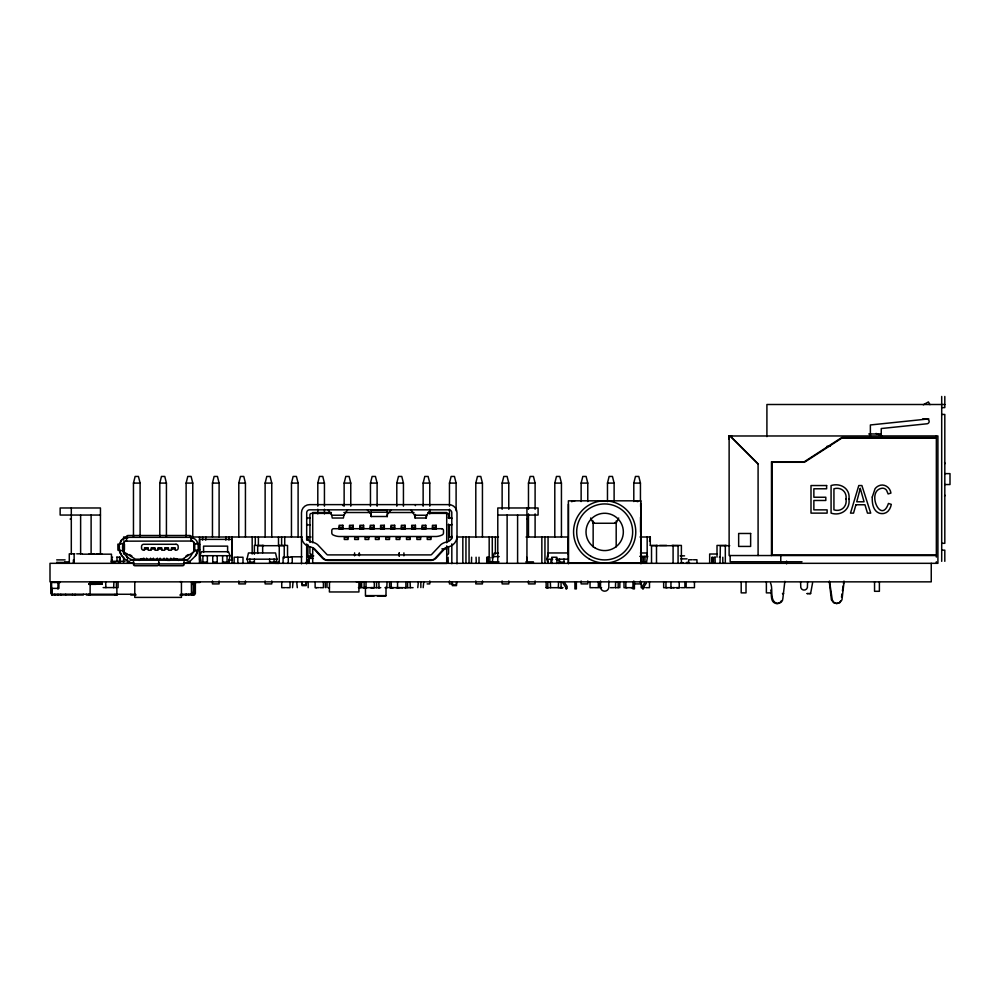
<?xml version="1.0" encoding="UTF-8"?>
<svg xmlns="http://www.w3.org/2000/svg" width="1000" height="1000" viewBox="0 0 1000 1000"><rect width="100%" height="100%" fill="white"/><g stroke="black" fill="none" stroke-linecap="round" stroke-linejoin="round"><path stroke-width="1.5" d="M568.387 504.25L568.387 563.038L640.962 563.025L640.962 504.25M194.237 543.975L194.112 543.05A2.675 2.675 0 0 0 192.225 541.163L191.325 541.038L191.325 536.675A1.55 1.175 0 0 0 189.775 535.5L128.088 535.5A1.55 1.175 0 0 0 126.525 536.675L126.525 541.038M687.987 563.375L687.987 562.5L686.575 562.487M190.062 563.375L190.087 562.1M399.25 555.825L399.225 552.888L399.162 556.1M451.825 536.25L451.775 537A5.463 5.463 0 0 1 448.137 541.55L445.438 542.312A13.3 13.3 0 0 0 440.925 544.587L431.575 554.513A1.45 1.45 0 0 1 430.688 554.9L327.8 554.9A1.45 1.45 0 0 1 326.912 554.513L317.562 544.587A13.3 13.3 0 0 0 313.062 542.312L310.363 541.55A5.463 5.463 0 0 1 306.712 537L306.675 536.25M347.55 509.812L343.925 515.225L343.387 518.025L332.25 518.025L331.725 515.225L328.1 509.812M430.4 509.812L426.775 515.225L426.238 518.025L415.1 518.025L414.562 515.225L410.95 509.812M306.537 581.725L306.15 585.612L302.013 585.612L301.613 581.725M456.875 581.725L456.488 585.612L452.337 585.612L451.95 581.725M784.85 581.312L782.862 598.513C782.925 602.25 778.812 604.388 775.487 603.362C769.95 601.613 771.975 594.237 770.775 590.05M844.125 581.312L841.975 599.812L839.625 602.863L836.275 603.538M194.438 551.163L194.5 543.7L194.575 550.55L199.688 550.075L199.638 544.163A1.55 1.175 -90 0 0 198.812 543.7L194.45 543.7M123.625 543.975L123.737 543.05A2.675 2.675 0 0 1 125.638 541.163L191.488 541.038M193.75 593.862A1.55 1.55 0 0 1 192.25 595.013L193.75 593.862L193.8 583.3A1.55 1.55 0 0 0 193.35 582.2L192.25 581.737M649.55 541.388L650.138 537M398.787 554.913L399.162 553.237M841.513 597.1L841.988 593.9M842.438 590.825L843.175 585.825M843.475 583.85L843.85 581.312M646.45 562.837L647.537 556.362L646.45 552.987L640.413 552.987M809.25 593.587L810.6 593.587L812.575 582.888M228.512 563.325L230.012 555.7L228.512 551.712L201.45 551.712L199.95 555.7L201.45 563.325M307.938 562.275L309.188 558.775M307.587 562.288L308.2 559.412M306.325 581.95L305.637 585L302.525 585L301.837 581.95M456.662 581.95L455.962 585L452.863 585L452.163 581.95M248.463 563.325L246.962 559.188L248.463 552.962L275.525 552.962L277.025 559.188L275.525 563.325M548.237 563.325L546.725 559.188L548.237 552.962L567.775 552.962M133.463 537L133.463 483.088L135.125 476.45L138.438 476.45L140.1 483.088L140.1 537M159.8 537L159.8 483.088L161.45 476.45L164.775 476.45L166.425 483.088L166.425 537M186.125 537L186.125 483.088L187.787 476.45L191.1 476.45L192.763 483.088L192.763 537M212.463 537L212.463 483.088L214.125 476.45L217.438 476.45L219.1 483.088L219.1 537M238.8 537L238.8 483.088L240.45 476.45L243.775 476.45L245.438 483.088L245.438 537M265.125 537L265.125 483.088L266.788 476.45L270.113 476.45L271.762 483.088L271.762 537M291.462 537L291.462 483.088L293.125 476.45L296.438 476.45L298.1 483.088L298.1 537M317.8 506.188L317.8 483.088L319.462 476.45L322.775 476.45L324.438 483.088L324.438 506.188M344.137 506.188L344.137 483.088L345.788 476.45L349.113 476.45L350.763 483.088L350.763 506.188M370.462 506.188L370.462 483.088L372.125 476.45L375.438 476.45L377.1 483.088L377.1 506.188M396.8 506.188L396.8 483.088L398.462 476.45L401.775 476.45L403.438 483.088L403.438 506.188M423.137 506.188L423.137 483.088L424.787 476.45L428.113 476.45L429.775 483.088L429.775 506.188M449.462 506.188L449.462 483.088L451.125 476.45L454.45 476.45L456.1 483.088L456.1 510.812M475.8 537L475.8 483.088L477.463 476.45L480.775 476.45L482.438 483.088L482.438 537M502.137 509.263L502.137 483.088L503.8 476.45L507.113 476.45L508.775 483.088L508.775 509.263M528.475 509.263L528.475 483.088L530.125 476.45L533.45 476.45L535.1 483.088L535.1 509.263M554.8 537L554.8 483.088L556.462 476.45L559.775 476.45L561.438 483.088L561.438 537M581.138 501.562L581.138 483.088L582.8 476.45L586.112 476.45L587.775 483.088L587.775 501.562M607.475 501.562L607.475 483.088L609.125 476.45L612.45 476.45L614.113 483.088L614.113 501.562M633.8 501.562L633.8 483.088L635.462 476.45L638.787 476.45L640.438 483.088L640.438 501.562M306.875 524.125L306.675 524.9L310.138 524.9M451.613 518.75L451.825 517.975L448.35 517.975M308.2 559.475L309.175 558.362L309.25 563.35M387.275 515.788L387.512 514.15L391.2 509.812M307.438 562.925L307.938 562.212M491.95 557.975L493.562 556.587M192.25 594.288C194.562 593.125 194.562 583.612 192.25 582.463M308.913 559.4L307.975 562.987L305.812 563.375M590.638 518.013L593.288 523.263L616.062 523.263L618.713 518.013M415.188 518.025L415.387 514.487M646.462 582.925L642.625 588.8L643.388 588.888L642.237 587.975L642.237 586.4L644.613 582.925M166.012 560L167.537 559.075M121.75 539.775L119.9 544.25A6.325 6.325 0 0 1 126.225 537.925L127.85 537.925M195.387 556L197.65 550.538A7.738 7.738 0 0 1 195.387 556L190.438 560.85L184.462 563.325M780.35 602.062L781.15 601.025M839.825 602.062L840.625 601.025M444.637 548.888L436.175 558.038A7.662 7.662 0 0 1 430.613 560.438L327.887 560.438A7.662 7.662 0 0 1 322.312 558.025L313.9 548.938L312.712 548.812M139.15 560.487L141.512 558.587M492.775 557.487L493.6 557.137M593.288 523.263L594.288 522.487M185.975 556L188.287 554.55M923.325 404.8L928.425 401.925L929.95 404.637M571.5 501.65L574.712 500.825M779.3 602.863L776.787 603.538M837.575 603.362L838.787 602.863M307.238 562.487L305.812 562.5L307.45 562.413M127.537 563.288L127.35 558.737M471.438 563.288L471.625 557.212M715.225 563.325L715.037 557.25M126.425 541.038L125.4 541.175A3.188 3.188 0 0 0 123.15 543.425C120.612 551.013 126.137 558.625 133.5 560.212L133.5 564.575A1.55 1.175 0 0 0 135.062 565.75L157.175 565.75A1.55 1.175 0 0 0 158.725 564.575M180.725 594.288L194.387 594.038L194.812 583.1A2.212 2.212 0 0 1 196.275 581.825L199.887 581.75L199.887 582.463L196.65 582.475A1.487 1.487 0 0 0 195.362 583.95L195.362 593.45L194.587 594.8L179.838 595.013M573.575 500.962L574.612 500.825M105.925 587.663L105.638 581.85M308.175 587.688L308.175 581.85M328.462 587.688L329.113 587.663M360.325 587.663L359.988 581.85M365.55 587.688L364.137 587.688L364.137 581.85M379.075 587.663L378.787 581.85M380.487 587.663L380.788 587.663M405.688 587.688L408.638 587.688M410.363 587.663L410.075 581.85M550.588 587.663L550.3 581.85M594.575 587.688L598.325 587.688L598.325 581.85M397.325 587.663L396.1 587.663M234.85 563.288L234.125 563.325L234.125 557.212L236.325 557.212M238.55 563.325L237.825 563.362L237.825 557.25M283.812 563.288L283.087 563.325L283.087 557.212L285.287 557.212M309.662 563.288L308.938 563.325L308.938 557.212L309.662 557.212M552.463 563.325L551.737 563.362L551.737 557.25L553.938 557.25M390.85 587.688L391.875 587.663M363.387 587.688L364.55 587.663M371.163 587.688L373.263 587.688M384.938 587.688L388.2 587.663M390.487 587.688L391.65 587.663M392.125 587.688L393.288 587.663L392.075 587.663M404.787 587.688L405.95 587.663L405.863 581.85M610.462 587.688L613.975 587.663M627 587.663L625.837 587.688L625.837 581.85M667.125 587.663L665.962 587.688L665.962 581.85M676.612 587.688L677.763 587.688M689.812 563.312L688.65 563.325L688.65 559.763L692.175 559.763M559.812 587.688L560.662 587.688M731.475 435.962L729.125 435.975L729.15 439.012L729.125 435.975L731.587 435.938L729.125 435.988L729.125 555.538L936.35 555.538M167.438 560.375L169.95 560.35M806.912 593.587L808.263 593.587M810.6 593.587L807.412 593.587M560.3 587.688L562.737 587.688L546.15 587.688L546.15 581.85M944.812 404.5L766.912 404.5L766.912 436.65M941.7 407.6L944.812 407.6L944.812 396.463M941.7 414.45L944.812 414.45L944.812 543.312L941.7 543.312M922.663 418.963L928.875 418.963M868.75 433.963L881.087 433.963M729.125 435.988L937.913 435.938L937.913 563.325L184.05 563.325M936.35 437.5L841.8 437.5L804.3 461.75L771.488 461.75L771.488 555.538M936.35 438.013L841.95 438.013L804.45 462.275L772 462.275L772 555.013L936.35 555.013M827.013 446.312L830.138 446.312M944.812 473.625L950 473.625L950 484.538L944.812 484.538M133.463 483.088L140.1 483.088M159.8 483.088L166.425 483.088M186.125 483.088L192.763 483.088M212.463 483.088L219.1 483.088M238.8 483.088L245.438 483.088M265.125 483.088L271.762 483.088M291.462 483.088L298.1 483.088M317.8 483.088L324.438 483.088M344.137 483.088L350.763 483.088M370.462 483.088L377.1 483.088M396.8 483.088L403.438 483.088M423.137 483.088L429.775 483.088M449.462 483.088L456.1 483.088M475.8 483.088L482.438 483.088M502.137 483.088L508.775 483.088M528.475 483.088L535.1 483.088M554.8 483.088L561.438 483.088M581.138 483.088L587.775 483.088M607.475 483.088L614.113 483.088M633.8 483.088L640.438 483.088M371.225 512.2L387.275 512.2M331.4 512.525L312.712 512.525L312.712 542.762M343.875 512.525L370.363 512.525M387.5 512.525L413.988 512.525M428.013 512.525L446.712 512.525L446.712 542.825M331.062 513.375L311.488 513.375A1.55 1.55 0 0 0 309.925 514.938L309.925 542.463M428.938 513.375L447.013 513.375A1.55 1.55 0 0 1 448.562 514.938L448.562 517.987M100.45 515.05L60.15 515.05L60.15 507.975L100.45 507.975L100.45 553.987M497.788 515.05L538.088 515.05L538.088 507.975L497.788 507.975L497.788 563.325M331.725 515.225L343.925 515.225M414.562 515.225L426.775 515.225M371.225 516.5L387.275 516.5M310.138 517.975L306.675 517.975L306.875 518.75M70.1 519.05L71.3 519.05M526.938 519.05L528.138 519.05M448.35 524.9L451.825 524.9L451.613 524.125M339.125 527.2L342.863 527.2M349.5 527.2L353.225 527.2M359.862 527.2L363.6 527.2M370.225 527.2L373.963 527.2M380.6 527.2L384.325 527.2M390.962 527.2L394.7 527.2M401.337 527.2L405.062 527.2M411.7 527.2L415.438 527.2M422.075 527.2L425.8 527.2M432.438 527.2L436.175 527.2M126.725 537L123.612 537L123.612 540.087M190.113 537L301.962 537M307.787 537L311.062 537M448.913 537L452.125 537M456.65 537L498.488 537M526.038 537L568.175 537L568.175 554.038M640 537L650.288 537L650.288 544.738M123.112 543.7L117.863 544.163L117.925 550.075A1.55 1.175 -90 0 0 118.75 550.538L123.05 550.538M263.837 545.425L254.363 545.425L254.363 554.237M278.075 545.425L287.538 545.425L287.538 557.163M650.05 545.425L657.675 545.425M659.6 545.425L666.637 545.425M671.912 545.425L681.388 545.425L681.388 563.125M726.488 545.425L717.013 545.425L717.013 557.163M729.7 545.7L720.337 545.7L720.037 563.325M441.887 548.888L446.712 548.888M144.512 549.062L148.25 549.062M151.25 549.062L154.987 549.062M158 549.062L161.725 549.062M164.737 549.062L168.463 549.062M171.475 549.062L175.2 549.062M941.7 550.163L944.812 550.163L944.812 561.337M498.45 553.212L494.075 553.212L493.438 556.587L499.188 556.587M74.775 553.825L69.287 553.825L69.287 562.95M76.75 553.825L82.25 553.825M89 554.012L94.5 554.012M96.463 554.012L101.962 554.012M715.163 554.012L709.663 554.012L709.663 563.138M716.137 554.012L717.125 554.012M82.438 554.175L111.463 554.175L111.463 563.325M199.95 555.7L230.012 555.7M313.725 555.85L309.25 555.85L308.837 558.413L312.987 558.413M680.075 555.85L684.55 555.85M639.763 556.362L647.537 556.362M291.175 556.8L302.025 556.8M306.675 556.8L309.762 556.8M112.6 557.212L111.812 557.212L111.812 561.8M116.625 557.212L120.013 557.212L120.013 561.775M126.912 557.25L127.725 557.212M237.113 557.212L240.012 557.25M240.8 557.25L243 557.25L243 563.362L242.275 563.325M286.075 557.212L289.262 557.212M290.05 557.212L292.238 557.212L292.238 563.325L291.512 563.288M448.062 557.212L448.25 563.288M476.075 557.212L476.262 563.288M489.7 557.25L486.737 557.25L486.737 563.362M554.725 557.25L556.925 557.25L556.925 563.362L556.2 563.325M714.587 557.212L715.413 557.25M719.412 557.212L720.225 557.25M492.925 557.525L492.337 561.9M680.888 558.862L687.062 558.862M246.962 559.188L277.025 559.188M546.725 559.188L552.75 559.188M555.75 559.188L567.775 559.188M552.112 559.763L550.95 559.763L550.95 563.325M556.912 559.763L559.25 559.763L559.25 563.325L558.088 563.312M693.438 559.763L696.95 559.763L696.95 563.325M56.7 559.888L65.088 559.888M74.138 560L73.388 560L73.388 563.325M111.463 560L112.225 560L112.225 563.325M228.775 560.037L231.85 560.037L231.85 539.388L199.562 539.388L199.562 560.037M111.075 561.287L125.025 561.287M69.375 561.875L64.85 561.875L64.8 563.325M499 561.85L490.112 561.85L490.112 563.325M525.837 561.875L533.387 561.875L533.387 563.325M641.775 561.8L645 561.8M802.013 561.775L730.163 561.775L730.163 555.538M202.9 562.1L207.362 562.1M212.75 562.1L217.213 562.1M222.6 562.1L227.062 562.1M249.913 562.1L254.375 562.1M269.613 562.1L274.062 562.1M559.538 562.1L563.987 562.1M64.8 562.438L56.7 562.438L56.7 563.325M686.488 562.65L689.013 562.65M134.15 563.325L50 563.325L50 581.85L931.25 581.85L931.25 563.325M90.15 581.737L101.6 581.737M180.1 581.65L181.438 581.65L181.438 597.4L134.775 597.4L134.775 581.85M356.413 581.962L358.925 581.962M50.738 581.75L50.738 582.475L60.225 582.475M89.75 582.475L102.088 582.475M89.488 583.825L98.975 583.825M88.863 583.925L102.225 583.925M427.113 583.913L429.775 583.913L429.775 580.962M452.125 583.913L449.462 583.913L449.462 580.962M88.863 584.237L102.225 584.237M88.812 584.338L96.037 584.338L95.638 583.825M103.15 587.587L116.412 587.587L116.412 581.938M285.312 587.663L281.737 587.688L281.737 581.85M286.525 587.663L290.038 587.688L290.038 581.85M297.288 587.663L296.7 581.85M315.887 587.663L318.637 587.663M319.9 587.663L323.413 587.688L323.413 581.85M328.75 587.663L329.412 587.663M358.413 587.663L360.812 587.688M362.025 587.663L366.9 587.663M370.8 587.663L375.325 587.663M375.938 587.663L379.375 587.663M379.913 587.663L378.3 587.663M389.725 587.663L401.962 587.663M402.35 587.663L405.863 587.688M409.075 587.663L413.075 587.688M417.775 587.663L418.363 581.85M423.175 587.663L423.762 581.85M593.55 587.663L590.037 587.688L590.037 581.85M601.587 587.663L599.25 587.688L599.25 581.85M615.1 587.663L618.75 587.688M644.712 587.663L641.2 587.688L641.2 581.85M645.975 587.663L649.5 587.688L649.5 581.85M674.463 587.663L663.662 587.688L663.662 581.85M675.725 587.663L680.125 587.663M681.388 587.663L684.9 587.688L684.9 581.85M690.113 587.663L686.15 587.688L686.15 581.85M690.938 587.663L694.45 587.688L694.45 581.85M771.213 592.875L766.375 592.875L766.375 581.987M51.513 582.513L51.925 594.175L135.562 594.288M136.025 595.013L130.825 595.013L130.825 594.288M365.688 595.612L385.775 595.612M374.175 595.85L365.45 595.938L365.45 587.087M377.287 595.85L386.012 595.938L386.012 587.087M546.15 587.688L548.225 587.688M686.525 563.312L687.987 563.312M275.038 562.038L278.8 562.1L278.775 563.375L274.938 563.3M678.075 587.663L679.237 587.688L679.237 581.85M670.8 587.663L671.963 587.688L670.95 587.688L670.95 581.85M673.088 587.663L674.25 587.688M631.15 587.663L632.3 587.688M397.625 587.663L398.775 587.688L397.562 587.688L397.562 581.85M399.263 587.663L400.425 587.688M373.15 587.663L374.312 587.688L374.312 581.85M371.688 587.688L366.025 587.688L366.025 581.85M401.538 587.688L402.575 587.688M287.55 563.288L288.275 563.325L288.275 557.212M615.4 587.663L615.688 581.85M558.3 587.663L558.587 581.85M386.788 587.663L387.075 581.85M316.475 587.688L315.125 587.688L315.125 581.85M292.55 587.688L293.025 581.85M113.637 587.663L113.925 581.85M635.662 500.938L634.738 500.825L637.85 501.65M837.113 603.538L833.75 602.863L831.413 599.812L829.25 581.312M192.963 538.138L191.337 537.925A6.325 6.325 0 0 1 197.65 544.25L197.438 542.612M52.337 595.013L50.788 593.45L50.788 582.513M133.088 563.325C127.062 561.962 120.688 556.938 119.9 550.538A7.738 7.738 0 0 0 122.163 556M876.012 433.438L881.838 435.637M835.8 603.362L833.55 602.062L832.25 599.812L829.538 581.312M776.525 603.362C769.15 600.075 773.425 588.938 770.5 583.025M129.575 554.55L131.875 556M615.062 522.487L616.062 523.263M184.338 559.325L185 560M176.325 558.587L178.7 560.487M758.088 463.913L730.163 435.988L758.088 463.913L758.088 555.538M367.287 509.812L370.975 514.15L371.225 515.788M564.738 582.925L567.112 586.4L567.112 587.975L565.95 588.888L566.712 588.8L562.888 582.925M426.075 517.9L425.962 516.712M120.162 552.537L120.938 554.4M359.7 554.913L359.275 552.888L359.237 555.825M640.75 505.438L640.962 507.038M194.55 544.45L194.412 543.425A3.188 3.188 0 0 0 192.162 541.175M123.625 549.775L124.388 552.3L135.425 559.175L182.438 559.175L193.663 552.05L194.237 543.513M123.012 550.325L123.188 551.725M487.987 562.025L487.987 563.1M640.65 503.625L640.65 506.737M941.7 396.463L941.7 561.337M936.35 435.938L936.35 557.087M936.35 561.775L936.35 563.325M881.25 436.225L881.25 428.537L927.062 423.775A2.338 2.338 0 0 0 929.15 421.213A2.338 2.338 0 0 0 926.575 419.125L870.375 424.963L870.375 436.938M879.388 581.962L879.388 591.3L874.55 591.3L874.55 581.962M807.6 582.013L807.387 587.575A3.413 3.413 0 0 1 800.8 587.575L800.588 582.013M786.612 561.1L786.612 563.85M780.775 555.538L780.775 561.775M746.025 581.987L746.025 592.875L741.188 592.875L741.188 581.987M725.312 545.425L725.312 563.125M722.812 557.25L722.812 563.362M713.487 557.337L713.487 563.25M712.45 557.25L712.45 563.362M712 557.212L712 563.325M682.987 563.325L682.987 562.65L681.112 562.65L681.112 563.325M678.075 562.8L678.075 545.7L651.525 545.7L651.525 562.8M673.088 545.425L673.088 563.125M656.5 545.425L656.5 563.125M647.175 537L647.175 557.137M645 556.362L645 562.875L641.775 562.875L641.775 556.362M643.388 556.95L643.388 561.438M640.962 563.763L640.962 500.825L568.387 500.825L568.387 563.763M640.55 517.225L640.55 532.15M640.438 580.962L640.438 583.913L633.8 583.913L633.8 580.962M634.425 581.75L634.425 588.888L632.975 588.888L632.975 581.688M634.125 581.85L634.125 587.688L624.012 587.688L624.012 581.85M619.837 581.85L619.837 587.688M618.175 581.938L618.175 587.587M616.188 521L616.188 546.888M608.825 580.925L608.825 587.025A4.15 4.15 0 0 1 604.675 591.175A4.15 4.15 0 0 1 600.525 587.025L600.525 581M593.15 521L593.15 546.888M587.775 580.962L587.775 583.913L581.138 583.913L581.138 580.962M576.362 581.75L576.362 588.888L574.913 588.888L574.913 581.75M563.987 559.075L563.987 563.375M561.075 581.938L561.075 587.587M559.538 559.075L559.538 563.375M548.062 537L548.062 557.137M548.062 560.225L548.062 563.325M547.812 581.938L547.812 587.587M544.95 537L544.95 563.325M541.85 537L541.85 563.325M535.1 513.888L535.1 537M535.1 580.962L535.1 583.913L528.475 583.913L528.475 580.962M528.475 513.888L528.475 537M526.938 507.975L526.938 563.325M526.763 557.25L526.763 561.825M517.6 515.05L517.6 563.325M508.775 580.962L508.775 583.913L502.137 583.913L502.137 580.962M507.125 515.05L507.125 563.325M495.4 537L495.4 554.038M492.287 537L492.287 557.137M489.85 557.612L489.85 563.25M489.175 537L489.175 557.137M488.188 557.525L488.188 563.362M487.775 557.337L487.775 563.25M482.438 580.962L482.438 583.913L475.8 583.913L475.8 580.962M479.025 557.212L479.025 563.325M469.062 537L469.062 563.325M465.95 537L465.95 563.325M462.837 537L462.837 563.325M457 563.787L457 512.75A8.125 8.125 0 0 0 448.675 504.625L309.812 504.625A8.125 8.125 0 0 0 301.488 512.75L301.488 563.787M451.825 538.7L451.788 512.362A2.938 2.938 0 0 0 449.2 509.837L309.3 509.837A2.938 2.938 0 0 0 306.712 512.362L306.675 540.2M451.825 543.862L451.825 563.675M449.462 509.263L449.462 518.513M449.462 524.675L449.462 537M448.562 524.113L448.562 540.938M448.562 547.05L448.562 553.175A1.55 1.55 0 0 1 447.013 554.725M446.712 545.862L446.712 563.4L312.712 563.325L312.712 547.938M429.775 509.263L429.775 513.888M420.85 581.938L420.85 587.587M415.387 504.625L415.387 505.662M407.587 581.938L407.587 587.587M403.913 552.888L403.913 555.825M391.225 581.85L391.225 587.688M389.562 581.938L389.562 587.587M387.275 516.65L387.275 510.163L371.225 510.188L371.225 516.65M376.575 581.85L376.575 587.688M361.65 581.938L361.65 587.587M358.925 581.862L358.925 591.962L329.4 591.962L329.5 581.85M354.588 552.888L354.588 555.825M343.113 504.625L343.113 505.662M327.013 581.938L327.013 587.587M325.35 581.85L325.35 587.688M324.438 509.263L324.438 513.888M317.8 509.263L317.8 513.888M311.062 554.038L311.062 557.137M309.925 547.05L309.925 553.175A1.55 1.55 0 0 0 311.488 554.725M307.95 537L307.95 540.087M307.95 544.738L307.95 557.137M306.675 543.987L306.675 563.787M284.725 537L284.725 544.738M284.225 558.138L284.225 545.7L257.688 545.7L257.688 553.475M281.613 537L281.613 544.738M279.25 545.425L279.25 563.125M278.5 537L278.5 544.738M274.062 559.075L274.062 563.375M271.762 580.962L271.762 583.913L265.125 583.913L265.125 580.962M269.613 559.075L269.613 563.375M262.663 545.425L262.663 552.8M258.387 537L258.387 544.738M255.275 537L255.275 544.738M254.375 559.075L254.375 563.375M252.175 537L252.175 554.038M249.913 559.075L249.913 563.375M245.438 580.962L245.438 583.913L238.8 583.913L238.8 580.962M232.062 537L232.062 563.325M228.95 537L228.95 540.087M228.95 560.225L228.95 563.325M227.613 552.325L227.613 546.138L203.575 546.138L203.575 552.388M227.062 555.7L227.062 563.375M225.837 537L225.837 540.087M222.6 555.7L222.6 563.375M219.1 580.962L219.1 583.913L212.463 583.913L212.463 580.962M217.213 555.7L217.213 563.375M212.75 555.7L212.75 563.375M207.362 555.7L207.362 563.375M205.725 537L205.725 540.087M202.9 555.7L202.9 563.375M202.613 537L202.613 540.087M199.5 537L199.5 544.738M199.5 549.388L199.5 563.325M193.8 594.288L193.8 595.013M191.625 581.737L191.625 595.013L191.525 582.487M191.325 541.038L191.325 538.513A1.55 1.175 0 0 0 189.775 537.35L128.088 537.35A1.55 1.175 0 0 0 126.525 538.513M191.312 594.288L191.312 595.013M188.775 594.288L188.775 595.013M186.55 594.288L186.55 595.013M185.725 594.288L185.725 595.013M181.875 594.288L181.875 595.013M174.662 558.325L174.662 559.175M173.588 558.138L173.588 559.175M170.787 558.138L170.787 559.175M166.85 558.138L166.85 559.175M164.05 558.138L164.05 559.175M160.113 558.138L160.113 559.175M158.725 560.212L158.725 562.737A1.55 1.175 0 0 1 157.175 563.913L135.062 563.913A1.55 1.175 0 0 1 133.5 562.737M157.312 558.138L157.312 559.175M153.375 558.138L153.375 559.175M150.575 558.138L150.575 559.175M146.637 558.138L146.637 559.175M143.837 558.138L143.837 559.175M142.975 558.488L142.975 559.175M126.725 554.038L126.725 557.137M124.45 544.025L124.45 549.725M123.612 543.188L123.612 554.038M123.612 557.137L123.612 561.775M123.537 562.675L123.537 563.325M120.05 563.325L120.05 562.675L118.35 563.325M119.838 557.25L119.838 561.812M119.588 557.212L119.588 561.775M118.075 581.85L118.075 587.688M117.163 594.288L117.163 595.013L86.363 595.013L86.363 594.288M117 557.212L117 561.8M116.875 587.65L116.875 595.013M114.975 594.288L114.975 595.013M114.862 563.325L114.862 562.675L113.162 563.325M98.975 582.475L98.975 583.925M91.112 515.05L91.112 553.987M90.125 582.463L90.125 595.013M88.537 594.288L88.537 595.013M83.312 594.288L83.312 595.013L51.875 595.013L51.875 588.375L58.925 588.375L58.925 581.737M80.625 515.05L80.625 553.987M75.1 594.288L75.1 595.013M74.138 554.175L74.138 563.325M72.5 594.288L72.5 595.013M71.3 507.975L71.3 553.987M65.662 594.288L65.662 595.013M60.8 594.288L60.8 595.013M57.987 581.75L57.987 589.113M57.987 594.288L57.987 595.013M57.112 581.75L57.112 582.475M56.988 562.438L56.988 563.325M54.775 581.75L54.775 582.475M54.775 594.288L54.775 595.013M52.263 594.288L52.263 595.013M184.05 562.737A1.55 1.175 0 0 1 182.5 563.913L160.387 563.913A1.55 1.175 0 0 1 158.825 562.737M158.825 564.575A1.55 1.175 0 0 0 160.387 565.75L182.5 565.75A1.55 1.175 0 0 0 184.05 564.575L184.05 560.212C192.05 560.763 191.225 549.487 197.062 550.538A1.55 1.175 -90 0 0 198.238 548.975L198.137 545.262A1.55 1.175 -90 0 0 196.962 543.7M187.312 560.288A2.075 2.075 0 0 0 186.775 560.212L130.787 560.212A2.075 2.075 0 0 0 130.25 560.288M188.562 561.25A2.075 2.075 0 0 1 188.837 562.288M128.713 562.288A2.075 2.075 0 0 1 128.988 561.25M120.588 550.538A1.55 1.175 -90 0 1 119.412 548.975L119.312 545.262A1.55 1.175 -90 0 1 120.487 543.7M457 536.388A10.65 10.65 0 0 1 448.675 546.788L446.887 547.288A8.175 8.175 0 0 0 443.875 548.875L435.425 558A6.637 6.637 0 0 1 430.588 560.087L327.9 560.087A6.637 6.637 0 0 1 323.062 558L314.613 548.875A8.175 8.175 0 0 0 311.613 547.288L309.812 546.788A10.65 10.65 0 0 1 301.488 536.388M944.587 462.587A3.075 3.075 0 0 1 944.812 463.762M944.812 495.175A1.9 1.9 0 0 1 944.562 496.125M872.275 497.038C872.013 502.812 872.913 510.8 879.175 513.138A10.388 10.388 0 0 0 883.975 513.45C888.25 512.638 890.6 508.325 891.3 504.375L888.438 503.45C880.962 525.4 865.5 490.25 882.337 488.188A4.988 4.988 0 0 1 886.6 490.35L888.112 493.95L890.925 493.1C890.288 487.262 883.737 483.013 878.375 486A9.363 9.363 0 0 0 875.037 488.775L872.275 497.038M846 499.125C847.288 506.463 841.25 512.2 833.938 509.862L833.938 488.787C840.925 486.587 847.237 491.925 846 499.125M848.938 499.175C850.55 509.575 840.788 516.362 831.075 513.125L831.075 485.538C840.55 482.562 850.525 488.675 848.938 499.175M860.275 488.425L856.737 501.788L864.062 501.788L860.275 488.425M855.913 504.762L853.538 513.125L850.5 513.125L858.8 485.538L861.888 485.538L870.725 513.125L867.475 513.125L864.95 504.762L855.913 504.762M783.5 593.587L782.55 593.587L783.5 593.587M826.625 485.538L811 485.538L811 513.125L827.125 513.125L827.125 509.862L813.863 509.862L813.863 500.475L825.812 500.475L825.812 497.238L813.863 497.238L813.863 488.787L826.625 488.787L826.625 485.538M342.863 525.288L339.125 525.288L339.125 529.113L342.863 529.113L342.863 525.288M353.225 525.288L349.5 525.288L349.5 529.113L353.225 529.113L353.225 525.288M363.6 525.288L359.862 525.288L359.862 529.113L363.6 529.113L363.6 525.288M373.963 525.288L370.225 525.288L370.225 529.113L373.963 529.113L373.963 525.288M384.325 525.288L380.6 525.288L380.6 529.113L384.325 529.113L384.325 525.288M394.7 525.288L390.962 525.288L390.962 529.113L394.7 529.113L394.7 525.288M405.062 525.288L401.337 525.288L401.337 529.113L405.062 529.113L405.062 525.288M415.438 525.288L411.7 525.288L411.7 529.113L415.438 529.113L415.438 525.288M425.8 525.288L422.075 525.288L422.075 529.113L425.8 529.113L425.8 525.288M436.175 525.288L432.438 525.288L432.438 529.113L436.175 529.113L436.175 525.288M441.675 528.7L333.612 528.7A1.825 1.825 0 0 0 331.8 530.4L331.8 533A2.325 2.325 0 0 0 332.962 534.875A15.713 15.713 0 0 0 338.975 536.5L436.312 536.5A15.713 15.713 0 0 0 442.325 534.875A2.325 2.325 0 0 0 443.488 533L443.488 530.4A1.825 1.825 0 0 0 441.675 528.7M750.638 533.475L738.662 533.475L738.662 546.425L750.638 546.425L750.638 533.475M348.05 537.562L344.312 537.562L344.312 539.487L348.05 539.487L348.05 537.562M358.413 537.562L354.675 537.562L354.675 539.487L358.413 539.487L358.413 537.562M368.775 537.562L365.05 537.562L365.05 539.487L368.775 539.487L368.775 537.562M379.15 537.562L375.412 537.562L375.412 539.487L379.15 539.487L379.15 537.562M389.513 537.562L385.788 537.562L385.788 539.487L389.513 539.487L389.513 537.562M399.888 537.562L396.15 537.562L396.15 539.487L399.888 539.487L399.888 537.562M410.25 537.562L406.512 537.562L406.512 539.487L410.25 539.487L410.25 537.562M420.613 537.562L416.887 537.562L416.887 539.487L420.613 539.487L420.613 537.562M430.988 537.562L427.25 537.562L427.25 539.487L430.988 539.487L430.988 537.562M176.038 544.288L143.688 544.288A2.138 2.138 0 0 0 141.55 546.425L141.55 548.088A2.138 2.138 0 0 0 143.688 550.225L144.512 550.225L144.512 547.737L148.25 547.737L148.25 550.225L151.25 550.225L151.25 547.737L154.987 547.737L154.987 550.225L158 550.225L158 547.737L161.725 547.737L161.725 550.225L164.737 550.225L164.737 547.737L168.463 547.737L168.463 550.225L171.475 550.225L171.475 547.737L175.2 547.737L175.2 550.225L176.038 550.225A2.138 2.138 0 0 0 178.175 548.088L178.175 546.425A2.138 2.138 0 0 0 176.038 544.288M595.337 548.088A18.663 18.663 0 0 0 623.337 531.925A18.663 18.663 0 0 0 595.337 515.763A18.663 18.663 0 0 0 595.337 548.088M589.125 558.862A31.1 31.1 0 0 0 635.775 531.925A31.1 31.1 0 0 0 589.125 504.988A31.1 31.1 0 0 0 589.125 558.862M590.675 556.163A27.988 27.988 0 0 0 632.663 531.925A27.988 27.988 0 0 0 590.675 507.688A27.988 27.988 0 0 0 590.675 556.163"/></g></svg>
